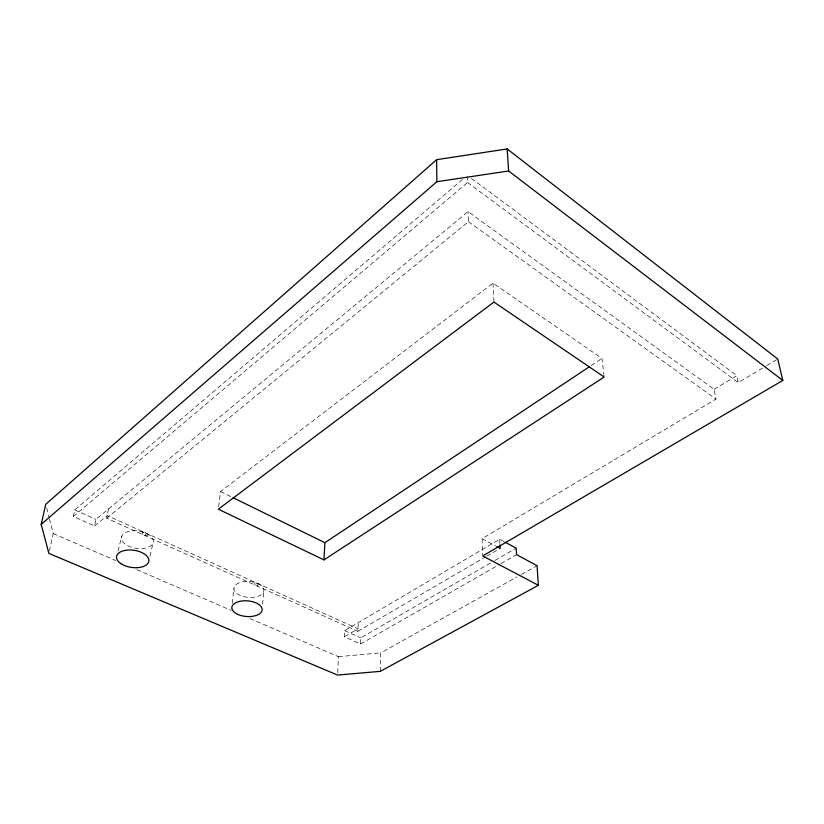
<?xml version="1.0" encoding="UTF-8"?>
<svg xmlns="http://www.w3.org/2000/svg" width="824" height="824" viewBox="0 0 824 824"><rect width="100%" height="100%" fill="white"/><g stroke="black" fill="none" stroke-linecap="round" stroke-linejoin="round"><path stroke-width="0.62" stroke-dasharray="4.12 3.09" d="M380.286 671.354L380.709 652.886L516.957 576.903M504.113 541.636L499.715 539.246L344.669 630.638L344.401 636.777L360.593 643.966L360.809 637.858L493.998 560.99M108.449 509.016L106.708 518.224L142.058 534.312L357.935 631.287L358.244 622.635M142.552 534.508L142.645 531.871L149.113 534.838A16.109 8.755 8.2 0 1 143.469 548.444A16.109 8.755 8.2 0 1 121.416 538.309A16.109 8.755 8.2 0 1 142.645 531.871L145.271 535.651L149.113 534.838L148.176 537.073M337.686 672.611L338.417 656.666L248.838 618.01M262.619 604.291L263.876 590.695M232.296 603.292L233.913 588.326M218.659 506.678L220.513 491.567L493.01 283.157L601.932 358.409L604.002 375.775M257.624 586.204L257.933 583.629L254.781 582.475A15.028 7.931 4.7 0 0 233.913 588.851A15.028 7.931 4.7 0 0 255.852 596.895A15.028 7.931 4.7 0 0 257.933 583.629M462.398 179.508L74.716 509.932L73.346 516.494L94.616 525.939L95.893 519.398L468.084 211.613L714.12 389.361L715.974 399.094L482.102 538.68L482.679 554.727M49.399 550.906L53.189 533.571L49.481 518.914M149.989 556.128L153.027 543.15M118.048 550.937L121.725 536.352M145.271 535.651L146.136 533.159M73.346 516.494L467.538 182.526L467.332 176.542M94.616 525.939L107.202 515.587L358.028 628.805L344.401 636.777M106.708 518.224L468.423 221.666L468.084 211.613M591.23 365.526L601.932 358.409M714.12 389.361L736.841 375.662L738.283 382.624L765.681 366.216M766.773 365.568L777.732 359.007M357.935 631.287L485.697 556.787M486.809 556.138L500.137 548.362M495.111 560.351L516.195 548.187M360.593 643.966L499.849 564.224M500.961 563.585L516.555 554.655M521.417 574.41L537.052 565.697M338.417 656.666L380.709 652.886M53.189 533.571L115.659 560.526M136.877 569.683L231.163 610.378M74.716 509.932L95.893 519.398M344.669 630.638L360.809 637.858M220.513 491.567L231.987 497.181M482.102 538.68L495.626 545.941M468.423 221.666L715.974 399.094M467.538 182.526L738.283 382.624M471.421 178.417L736.841 375.662M46.7 507.924L49.172 517.688M254.781 582.475L255.018 585.112M493.01 283.157L493.947 302.058M499.715 539.246L499.931 543.809"/><path stroke-width="1.24" d="M323.935 559.887L604.157 377.011L493.947 302.058L218.35 509.201L323.935 559.887L324.913 542.676L589.098 366.948M538.371 585.298L380.286 671.354L337.572 675.062L48.853 553.388L41.2 524.373L45.773 504.257L436.627 159.681L507.182 148.938L777.732 359.007L782.8 380.451L482.72 555.963L538.371 585.298L537.052 565.697L516.555 554.655L516.195 548.187L505.215 542.223M41.2 524.373L436.885 181.713L508.635 170.99L782.8 380.451M233.13 497.737L324.913 542.676M496.759 546.549L500.137 548.362L499.983 544.942M507.182 148.938L508.635 170.99M436.627 159.681L436.885 181.713M237.961 614.457A15.203 7.838 4.6 0 0 262.053 610.471A15.203 7.838 4.6 0 0 240.958 601.108A15.203 7.838 4.6 0 0 237.961 614.457M120.767 563.554A16.315 8.673 8 0 0 148.155 563.019A16.315 8.673 8 0 0 129.183 549.979A16.315 8.673 8 0 0 120.767 563.554"/></g></svg>
